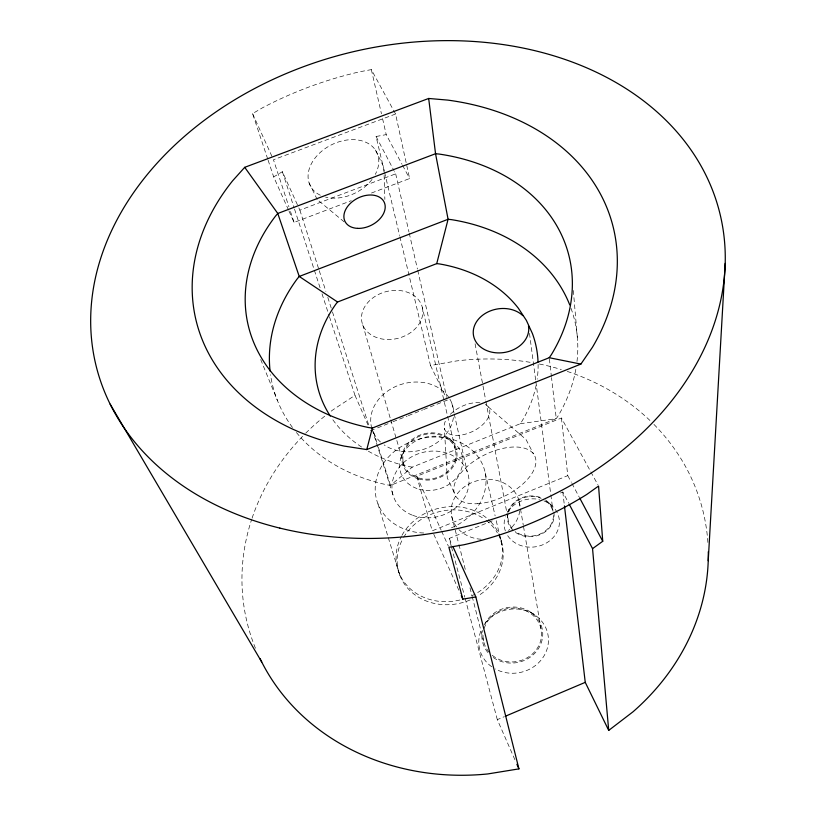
<?xml version="1.0" encoding="UTF-8"?>
<svg xmlns="http://www.w3.org/2000/svg" width="816" height="816" viewBox="0 0 816 816"><rect width="100%" height="100%" fill="white"/><g stroke="black" fill="none" stroke-linecap="round" stroke-linejoin="round"><path stroke-width="0.61" stroke-dasharray="4.08 3.06" d="M400.789 458.306L402.839 452.146M507.858 511.612L508.99 509.47M296.422 432.521A181.744 143.575 -12.2 0 0 386.662 484.775L390.497 485.398L412.274 467.129L520.251 423.728L521.852 421.413A144.106 115.209 -15.3 0 0 536.428 383.806M329.47 316.761L354.991 395.342L333.367 409.54A234.651 206.499 -13.6 0 0 330.337 411.794M288.466 209.916L273.686 176.919L282.377 171.697L298.33 206.764M267.709 158.998L252.572 113.608L262.517 107.783A315.251 242.138 -13.6 0 1 359.774 71.767L371.341 69.615L395.566 114.016L409.601 178.541L369.107 193.922M514.896 759.716L497.311 719.641L504.349 716.652M451.166 545.792L449.208 538.448L493.711 520.261M560.47 492.986L562.816 492.028L568.64 503.135M561.439 418.016L567.773 475.626L432.235 530.849L416.762 476.299L561.439 418.016L597.955 484.939M370.495 430.675L376.411 428.329M377.594 427.849L391.782 422.209M392.965 421.729L407.164 416.089M408.347 415.619L422.545 409.969M423.718 409.499L447.382 400.085M288.976 211.048L294.076 222.431L351.247 200.705M298.85 207.886L299.87 210.151L395.678 173.839L394.526 171.635M395.566 114.016L273.462 159.752L288.925 206.754M384.305 171.156L376.064 136.496L386.223 134.62L402.002 164.271M399.901 236.773L430.501 365.527L456.185 360.998A234.651 206.499 -13.6 0 1 532.001 362.63M520.251 423.728L556.267 418.639L558.277 415.691A182.468 144.728 -15 0 0 575.943 368.669M412.274 467.129L409.275 466.66A143.432 114.128 -11.9 0 1 367.588 450.769M530.981 612.347L534.919 615.04M344.179 221.881L318.046 200.226M488.274 406.898L526.034 439.518L533.521 453.91M449.596 438.875L454.288 443.119M548.903 502.86L553.238 507.022M402.594 165.362L409.601 178.541M567.773 475.626L571.333 482.297M571.924 483.409L579.034 496.771M376.064 136.496L393.944 170.544M375.391 149.991L383.642 166.852L383.938 171.666M317.159 199.42L308.958 182.539M430.501 365.527L446.831 398.963M454.155 492.538L447.28 477.86L444.363 428.298M449.208 538.448L451.819 544.18M252.572 113.608L272.422 157.447M416.762 476.299L441.13 530.125M441.64 531.267L448.382 546.159M433.796 534.317L460.244 593.365M354.991 395.342L367.996 424.973M260.712 359.581L277.369 400.35M399.993 575.678L388.273 537.611M268.107 160.201L273.686 176.919M290.506 211.579L294.076 222.431M282.377 171.697L294.158 207.958M294.545 209.171L320.056 287.752M322.014 293.791L329.083 315.557M299.87 210.151L318.883 269.525M319.27 270.739L325.87 291.332M327.808 297.391L332.081 310.723M332.469 311.936L368.944 425.83M373.453 431.664L377.992 445.995M378.369 447.188L390.497 485.398L556.267 418.639L551.524 377.604M372.208 429.604L393.434 496.363M377.981 503.86L387.906 536.408M362.732 324.799L390.415 418.781M390.782 420.005L404.083 465.161M451.493 547.016L464.814 597.21M465.14 598.434L497.311 719.641M451.707 516.253L458.633 543.405M458.949 544.639L465.885 571.792M469.985 587.836L471.872 595.241M472.189 596.476L483.531 640.907M384.601 172.4L399.605 235.538M422.382 307.652A31.09 24.092 -14.6 0 1 381.715 338.936A31.09 24.092 -14.6 0 1 372.402 298.248A31.09 24.092 -14.6 0 1 422.382 307.652L455.491 450.208A26.816 22.399 -14.8 0 1 420.709 478.492A26.816 22.399 -14.8 0 1 412.039 440.671A26.816 22.399 -14.8 0 1 455.491 450.208M485.245 473.005L495.118 515.814M496.25 520.71L499.066 532.94M499.351 534.164L502.452 547.618M395.678 173.839L408.959 231.938M409.234 233.182L417.435 269.035M417.71 270.269L446.536 396.372M371.341 69.615L381.449 113.771M382.571 118.677L386.223 134.62M451.809 403.124L454.002 412.906M454.277 414.13L467.18 471.587M500.616 538.264L501.269 541.487M475.085 343.822L485.642 399.973M485.877 401.217L508.174 519.772M519.251 501.575L520.312 507.797M520.526 509.041L523.291 525.218M523.505 526.463L540.937 628.514M529.472 333.377L535.653 380.052M535.816 381.307L550.678 493.578M550.841 494.843L553.013 511.234M562.816 492.028L564.295 504.635M549.372 358.958L551.381 376.36M573.332 290.537L577.595 340.425M384.122 175.338L384.866 199.39M653.932 424.402A234.651 206.499 -13.6 0 1 707.921 542.895M255.428 648.2A234.651 206.499 -13.6 0 1 251.705 519.292M252.093 518.129A234.651 206.499 -13.6 0 1 304.817 434.081M305.704 433.194A234.651 206.499 -13.6 0 1 325.37 415.67M539.417 364.018A234.651 206.499 -13.6 0 1 561.326 369.536M567.283 371.423A234.651 206.499 -13.6 0 1 650.454 420.964M484.194 628.371A29.366 26.857 -10.9 0 1 524.78 610.276A29.366 26.857 -10.9 0 1 536.52 649.424A29.366 26.857 -10.9 0 1 492.262 655.279M489.151 652.229A29.366 26.857 -10.9 0 1 483.256 632.512M519.731 510.928A34.568 29.784 -11.7 0 1 508.47 530.471M481.073 539.243A34.568 29.784 -11.7 0 1 458.959 529.666M456.572 526.922A34.568 29.784 -11.7 0 1 475.208 481.307A34.568 29.784 -11.7 0 1 519.914 506.206M553.442 515.6A22.797 19.757 -8.2 0 1 539.692 534.194A22.797 19.757 -8.2 0 1 515.141 531.308M512.02 528.268A22.797 19.757 -8.2 0 1 508.144 514.61M508.868 511.55A22.797 19.757 -8.2 0 1 541.161 498.362M546.006 501.126A22.797 19.757 -8.2 0 1 552.962 511.489M423.759 533.001A55.967 47.369 -15.3 0 1 381.755 466.028A55.967 47.369 -15.3 0 1 472.566 450.667A55.967 47.369 -15.3 0 1 449.33 528.676M453.41 417.619A41.983 34.323 -15.1 0 1 426.605 448.259A41.983 34.323 -15.1 0 1 384.193 444.924M380.419 441.956A41.983 34.323 -15.1 0 1 372.596 430.654M371.872 428.543A41.983 34.323 -15.1 0 1 397.861 385.57A41.983 34.323 -15.1 0 1 449.259 398.096M449.851 399.075A41.983 34.323 -15.1 0 1 453.686 411.896M320.3 195.208A37.21 26.877 -26.7 0 1 314.752 158.447A37.21 26.877 -26.7 0 1 361.519 140.75A37.21 26.877 -26.7 0 1 375.289 174.389M372.035 179.428A37.21 26.877 -26.7 0 1 325.594 197.115M485.377 404.461A24.592 13.637 -26.3 0 1 469.863 432.664A24.592 13.637 -26.3 0 1 445.801 420.26M450.35 414.273A24.592 13.637 -26.3 0 1 480.236 402.859M292.485 427.472A181.744 143.575 -12.2 0 1 270.555 374.717M571.006 308.264A182.468 144.728 -15 0 1 576.983 361.539M490.895 521.954A53.713 47.042 -15.6 0 1 470.373 596.435M459.857 600.005A53.713 47.042 -15.6 0 1 407.215 585.776A53.713 47.042 -15.6 0 1 401.411 536.357M402.002 535.265A53.713 47.042 -15.6 0 1 490.059 521.098M538.111 364.415A144.106 115.209 -15.3 0 1 537.183 379.165M361.57 447.025A143.432 114.128 -11.9 0 1 331.684 418.129M485.153 623.383A34.945 32.048 -10.9 0 1 533.144 613.907A34.945 32.048 -10.9 0 1 542.864 657.696A34.945 32.048 -10.9 0 1 495.281 668.987M491.681 666.733A34.945 32.048 -10.9 0 1 481.919 628.667M484.357 624.811A30.539 27.928 -10.9 0 1 526.861 610.001A30.539 27.928 -10.9 0 1 537.632 649.832A30.539 27.928 -10.9 0 1 493.17 657.431M487.856 652.494A30.539 27.928 -10.9 0 1 482.46 630.421M553.829 512.305A23.47 20.339 -8.2 0 1 531.124 536.693A23.47 20.339 -8.2 0 1 507.47 514.651M507.899 512.55A23.47 20.339 -8.2 0 1 541.385 497.811M545.455 499.973A23.47 20.339 -8.2 0 1 553.605 511.275M543.925 500.881A27.713 24.092 -8.1 0 1 550.79 539.886A27.713 24.092 -8.1 0 1 506.308 533.256M505.328 530.91A27.713 24.092 -8.1 0 1 505.349 516.814M507.705 511.938A27.713 24.092 -8.1 0 1 539.478 499.535M498.525 534.919A53.489 46.93 -15.6 0 1 477.676 596.108M470.047 599.984A53.489 46.93 -15.6 0 1 410.968 591.559A53.489 46.93 -15.6 0 1 403.033 538.468M403.655 537.387A53.489 46.93 -15.6 0 1 484.153 518.915M486.142 520.343A53.489 46.93 -15.6 0 1 497.372 532.838M412.876 515.365A38.923 32.946 -15.3 0 0 468.986 480.002A38.923 32.946 -15.3 0 0 409.601 458.031A38.923 32.946 -15.3 0 0 412.876 515.365M477.319 503.717A44.38 22.919 -26.2 0 0 535.796 459.459A44.38 22.919 -26.2 0 0 471.454 462.978A44.38 22.919 -26.2 0 0 477.319 503.717M419.026 489.202A31.936 26.765 -14.8 0 0 462.59 457.562A31.936 26.765 -14.8 0 0 412.06 443.292A31.936 26.765 -14.8 0 0 419.026 489.202M418.7 478.972A27.887 23.297 -14.8 0 0 456.817 451.452A27.887 23.297 -14.8 0 0 412.743 438.998A27.887 23.297 -14.8 0 0 418.7 478.972"/><path stroke-width="1.22" d="M708.227 560.694L725.2 263.395M330.296 416.058A143.432 114.128 -11.9 0 1 335.927 304.042L337.559 302.012L436.733 263.619L448.086 219.28L435.55 153.724L428.675 98.461L447.851 100.113A244.392 185.416 -14.9 0 1 592.436 347.29L580.88 364.089L366.772 449.575L344.332 446.107A243.341 183.814 -12.4 0 1 232.58 180.836L244.718 167.321L428.675 98.461M366.772 449.575L372.31 428.084L549.229 357.714L580.88 364.089M549.229 357.714L551.371 354.654A193.902 148.736 -14.9 0 0 439.171 154.071L435.55 153.724L277.787 213.476L275.543 216.067A193.086 147.482 -12.3 0 0 368.23 427.472L372.31 428.084M564.448 505.9L585.245 682.349L608.716 730.402L633.012 711.797A234.651 206.499 -13.6 0 0 708.288 551.769M608.716 730.402L592.549 548.648L602.738 541.283L598.567 486.061L586.786 494.435A315.251 242.138 -13.6 0 1 463.927 544.751L448.902 547.301L462.835 599.148L475.83 596.965L518.925 768.876L487.754 773.945A234.651 206.499 -13.6 0 1 260.049 658.614M505.522 716.162L585.245 682.349M436.733 263.619L439.467 263.935A144.106 115.209 -15.3 0 1 518.405 308.305L526.391 320.413L532.409 333.52A144.106 115.209 -15.3 0 1 538.04 361.957M337.559 302.012L299.237 276.451L277.787 213.476L244.718 167.321M110.17 404.185L261.742 662.031M579.625 497.882L602.738 541.283M569.231 504.247L592.549 548.648M452.87 546.475L475.83 596.965M461.285 595.68L462.835 599.148M516.905 764.296L518.925 768.876M528.472 325.808A27.907 22.032 -9.6 0 1 495.322 352.736A27.907 22.032 -9.6 0 1 477.411 320.494A27.907 22.032 -9.6 0 1 522.821 315.639M270.096 371.147A181.744 143.575 -12.2 0 1 297.146 278.96L299.237 276.451L448.086 219.28L451.513 219.647A182.468 144.728 -15 0 1 569.731 304.878M279.857 528.105A321.065 244.025 -13.6 0 0 723.425 231.764A321.065 244.025 -13.6 0 0 220.646 108.752A321.065 244.025 -13.6 0 0 279.857 528.105M357.541 228.368A21.828 15.137 -26.6 0 0 384.887 204.153A21.828 15.137 -26.6 0 0 351.237 202.552A21.828 15.137 -26.6 0 0 357.541 228.368"/></g></svg>
